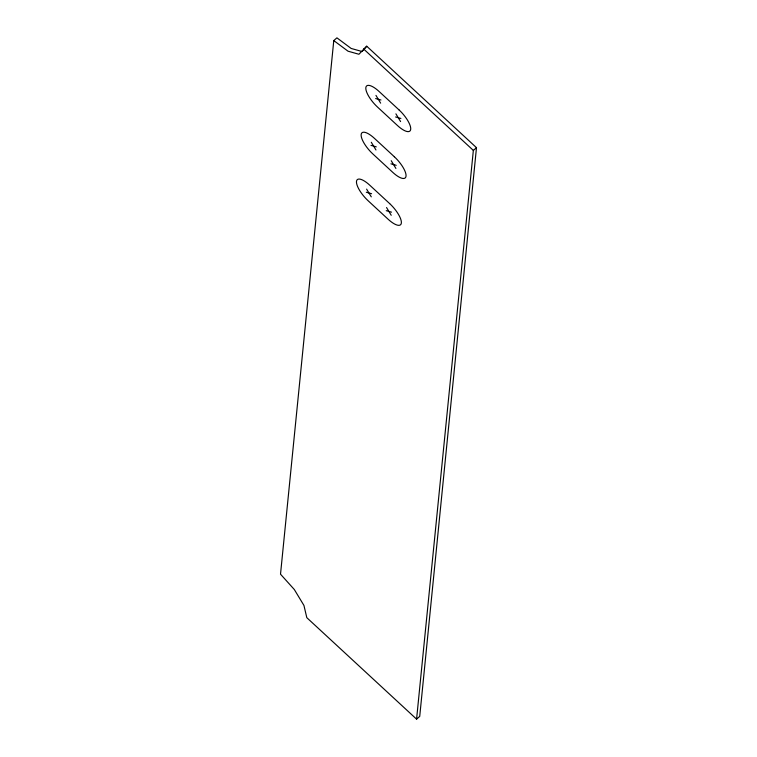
<?xml version="1.0" encoding="UTF-8"?>
<svg xmlns="http://www.w3.org/2000/svg" width="757" height="757" viewBox="0 0 757 757"><rect width="100%" height="100%" fill="white"/><g stroke="black" fill="none" stroke-linecap="round" stroke-linejoin="round"><path stroke-width="1.14" d="M333.78 40.585L280.516 574.194L294.303 589.504L303.935 605.43L306.812 617.684L416.577 719.15L419.719 716.415L476.484 147.672L366.719 46.205L358.941 54.258L348.04 51.202L333.78 40.585L336.922 37.85L351.172 48.457L362.083 51.514L366.719 46.205M416.577 719.15L473.343 150.406L476.484 147.672M375.652 98.533L380.951 100.019M395.599 116.966L400.898 118.452M370.977 145.382L376.276 146.867M390.924 163.824L396.214 165.31M366.293 192.24L371.592 193.726M386.24 210.673L391.539 212.159M363.578 48.95L473.343 150.406M395.911 113.843L400.585 121.574M375.964 95.41L380.639 103.141M391.227 160.702L395.902 168.433M371.29 142.259L375.964 149.99M386.553 207.55L391.227 215.291M366.606 189.118L371.28 196.848M399.024 109.897L379.077 91.465A17.714 5.999 48.9 0 0 365.83 87.746A17.714 5.999 48.9 0 0 377.525 107.078L397.463 125.52A17.714 5.999 48.9 0 0 410.71 129.229A17.714 5.999 48.9 0 0 399.024 109.897M394.35 156.756L374.403 138.323A17.714 5.999 48.9 0 0 361.155 134.604A17.714 5.999 48.9 0 0 372.841 153.936L392.788 172.378A17.714 5.999 48.9 0 0 406.036 176.088A17.714 5.999 48.9 0 0 394.35 156.756M389.675 203.614L369.728 185.172A17.714 5.999 48.9 0 0 356.481 181.462A17.714 5.999 48.9 0 0 368.167 200.794L388.114 219.227A17.714 5.999 48.9 0 0 401.361 222.946A17.714 5.999 48.9 0 0 389.675 203.614"/></g></svg>
